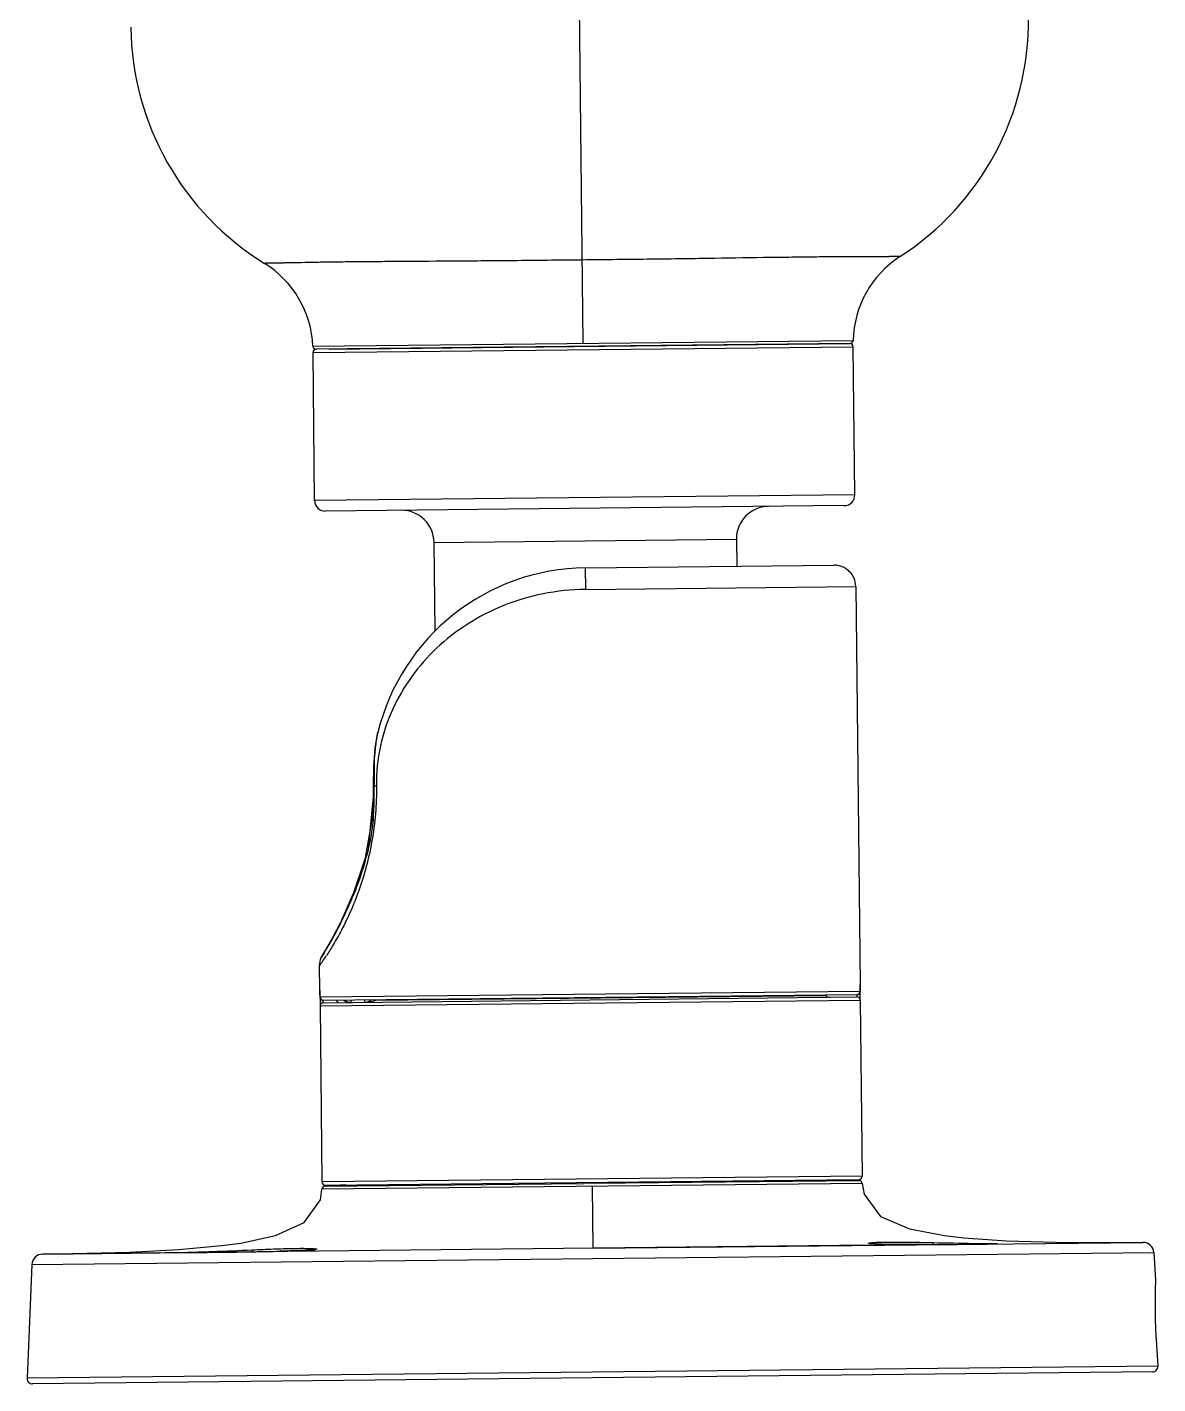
# Model space of a CAD drawing. Header units: millimetres. Extents: x -283029 to -254660, y -24907 to 10674.
# Drawn here: x -276578.7 to -276438.3, y -19689.8 to -19521.3 of the extents above; entities that cross this region are included whole.
import ezdxf

# ---------------------------------------------------------------- set-up
doc = ezdxf.new("R2010")
doc.units = ezdxf.units.MM
doc.header["$LTSCALE"] = 100
doc.layers.add('ASSEM_MEMBER_1', color=7, linetype='Continuous')

msp = doc.modelspace()

# ---------------------------------------------------------------- linework, layer by layer
at = {"layer": 'ASSEM_MEMBER_1', "color": 1, "linetype": 'Continuous'}
for p, q in [((-276509.67, -19560.55), (-276510.11, -19518.61)), ((-276543.22, -19560.91), (-276476.12, -19560.2)), ((-276543.2, -19561.7), (-276476.12, -19560.99)), ((-276543.01, -19580.08), (-276543.2, -19561.7)), ((-276476.52, -19560.59), (-276542.81, -19561.29)), ((-276541.21, -19561.28), (-276476.52, -19560.59)), ((-276475.92, -19579.37), (-276476.12, -19560.99)), ((-276475.92, -19579.37), (-276543.01, -19580.08)), ((-276477.25, -19580.72), (-276541.65, -19581.41)), ((-276528.19, -19585.29), (-276490.62, -19584.89)), ((-276528.19, -19585.29), (-276528.07, -19596.33)), ((-276490.62, -19584.89), (-276490.59, -19588.25)), ((-276509.37, -19588.45), (-276478.51, -19588.12)), ((-276509.34, -19591.13), (-276509.37, -19588.45)), ((-276509.34, -19591.13), (-276475.8, -19590.77)), ((-276475.8, -19590.77), (-276475.27, -19640.15)), ((-276535.34, -19615.56), (-276535.7, -19615.56)), ((-276536.22, -19622.39), (-276535.69, -19616.9)), ((-276535.69, -19616.9), (-276535.61, -19616.9)), ((-276536.51, -19623.4), (-276536.22, -19622.39)), ((-276539.95, -19632.95), (-276538.16, -19628.85)), ((-276541.56, -19635.82), (-276539.95, -19632.95)), ((-276541.84, -19636.26), (-276541.56, -19635.82)), ((-276541.91, -19636.39), (-276542.19, -19636.84)), ((-276542.19, -19636.84), (-276542.13, -19636.73)), ((-276542.17, -19636.81), (-276542.19, -19636.84)), ((-276541.83, -19636.26), (-276542.12, -19636.74)), ((-276542.36, -19640.93), (-276542.33, -19642.87)), ((-276475.29, -19641.09), (-276542.32, -19641.8)), ((-276475.27, -19640.15), (-276475.27, -19640.56)), ((-276475.25, -19642.16), (-276475.27, -19640.21)), ((-276542.34, -19642.87), (-276475.25, -19642.16)), ((-276542.34, -19642.87), (-276542.1, -19664.72)), ((-276541.97, -19642.47), (-276541.94, -19642.47)), ((-276541.94, -19642.47), (-276475.66, -19641.76)), ((-276541.94, -19642.47), (-276541.94, -19642.2)), ((-276475.69, -19641.49), (-276541.91, -19642.2)), ((-276538.67, -19642.42), (-276538.47, -19642.43)), ((-276538.47, -19642.43), (-276538.48, -19642.16)), ((-276536.82, -19642.14), (-276536.82, -19642.41)), ((-276536.82, -19642.41), (-276536.59, -19642.39)), ((-276479.48, -19641.61), (-276535.5, -19642.2)), ((-276535.5, -19642.2), (-276535.46, -19642.13)), ((-276479.55, -19641.53), (-276479.48, -19641.61)), ((-276475.66, -19641.49), (-276475.66, -19641.76)), ((-276475.62, -19641.76), (-276475.66, -19641.76)), ((-276475.25, -19642.16), (-276475.02, -19664.01)), ((-276475.02, -19664.01), (-276542.1, -19664.72)), ((-276541.62, -19665.12), (-276475.49, -19664.42)), ((-276508.56, -19664.9), (-276475.38, -19664.55)), ((-276477.99, -19664.44), (-276475.38, -19664.55)), ((-276475, -19664.93), (-276542.11, -19665.64)), ((-276541.73, -19665.26), (-276509.61, -19664.92)), ((-276539.13, -19665.09), (-276541.73, -19665.26)), ((-276508.56, -19664.9), (-276509.61, -19664.92)), ((-276508.55, -19665.28), (-276508.47, -19672.97)), ((-276474.01, -19672.6), (-276576.8, -19673.7)), ((-276508.47, -19672.97), (-276440.14, -19672.24)), ((-276471.09, -19672.51), (-276471.18, -19672.51)), ((-276467.66, -19672.51), (-276467.98, -19672.52)), ((-276466.2, -19672.51), (-276464.55, -19672.5)), ((-276466.19, -19672.5), (-276466.19, -19672.45)), ((-276464.55, -19672.5), (-276462.92, -19672.48)), ((-276462.92, -19672.48), (-276461.07, -19672.46)), ((-276462.65, -19672.48), (-276462.71, -19672.48)), ((-276459.97, -19672.45), (-276459.99, -19672.45)), ((-276459.2, -19672.44), (-276458.68, -19672.44)), ((-276458.4, -19672.43), (-276458.41, -19672.43)), ((-276458.39, -19672.43), (-276458.4, -19672.43)), ((-276443.86, -19672.26), (-276440.14, -19672.24)), ((-276578.12, -19674.98), (-276438.79, -19673.5)), ((-276576.63, -19673.7), (-276558.69, -19673.51)), ((-276558.6, -19673.5), (-276558.44, -19673.5)), ((-276558.58, -19673.5), (-276558.59, -19673.5)), ((-276558.57, -19673.5), (-276558.58, -19673.5)), ((-276558.44, -19673.5), (-276558.05, -19673.5)), ((-276558.05, -19673.5), (-276557.67, -19673.49)), ((-276557.67, -19673.49), (-276556.39, -19673.48)), ((-276556.39, -19673.48), (-276554.6, -19673.46)), ((-276554.6, -19673.46), (-276552.75, -19673.44)), ((-276550.75, -19673.39), (-276550.75, -19673.35)), ((-276438.79, -19673.5), (-276438.58, -19676.93)), ((-276578.12, -19674.99), (-276578.71, -19689.12)), ((-276438.5, -19684.31), (-276438.29, -19687.62)), ((-276438.29, -19687.62), (-276578.71, -19689.12)), ((-276438.96, -19688.34), (-276578.03, -19689.82))]:
    msp.add_line(p, q, dxfattribs=at)
for points in [[(-276535.7, -19615.56), (-276535.67, -19613.15), (-276535.5, -19610.82), (-276535.15, -19608.88)], [(-276535.69, -19616.9), (-276535.69, -19616.49), (-276535.69, -19615.95), (-276535.7, -19615.56)], [(-276535.69, -19616.5), (-276535.69, -19615.95), (-276535.7, -19615.56)], [(-276542.13, -19636.73), (-276542, -19636.52), (-276541.06, -19634.97), (-276539.36, -19631.74), (-276538.39, -19629.54), (-276536.7, -19624.48), (-276535.79, -19619.29), (-276535.69, -19616.9)], [(-276542.34, -19641.71), (-276542.34, -19641.53), (-276542.35, -19641.26), (-276542.36, -19640.93), (-276542.39, -19637.88)], [(-276475.3, -19641.2), (-276475.42, -19641.39), (-276475.66, -19641.49), (-276475.69, -19641.49)], [(-276475.28, -19641), (-276475.28, -19641.07), (-276475.3, -19641.2)], [(-276475.27, -19640.56), (-276475.27, -19640.82), (-276475.28, -19641)], [(-276542.31, -19641.92), (-276542.33, -19641.78), (-276542.34, -19641.71)], [(-276541.91, -19642.2), (-276541.94, -19642.2), (-276542.19, -19642.1), (-276542.31, -19641.92)], [(-276576.8, -19673.7), (-276573.08, -19673.64), (-276565.97, -19673.44), (-276559.87, -19673.12), (-276554.57, -19672.65), (-276552.18, -19672.32), (-276547.86, -19671.39), (-276544.3, -19669.78), (-276542.29, -19666.96), (-276542.1, -19665.64)], [(-276475, -19664.93), (-276474.78, -19666.24), (-276472.72, -19669.01), (-276469.13, -19670.56), (-276464.79, -19671.39), (-276462.38, -19671.66), (-276457.08, -19672.03), (-276450.98, -19672.21), (-276443.86, -19672.26)], [(-276547.27, -19673.34), (-276546.06, -19673.31), (-276545.26, -19673.28), (-276544.61, -19673.26), (-276544.08, -19673.23), (-276543.86, -19673.22), (-276543.5, -19673.2), (-276543.23, -19673.17), (-276543.04, -19673.15), (-276542.94, -19673.14)], [(-276474.01, -19672.4), (-276474, -19672.41), (-276473.88, -19672.42), (-276473.67, -19672.44), (-276473.37, -19672.45), (-276472.97, -19672.47), (-276472.45, -19672.49), (-276471.8, -19672.5), (-276471, -19672.51), (-276470.02, -19672.51), (-276468.85, -19672.52), (-276467.47, -19672.51), (-276466.2, -19672.51)], [(-276461.07, -19672.46), (-276459.47, -19672.45), (-276459.2, -19672.44)], [(-276458.68, -19672.44), (-276458.42, -19672.43), (-276458.33, -19672.43), (-276458.27, -19672.43), (-276458.25, -19672.43)], [(-276558.69, -19673.5), (-276558.68, -19673.5), (-276558.65, -19673.5), (-276558.6, -19673.5)], [(-276552.75, -19673.44), (-276551.24, -19673.42), (-276550.74, -19673.41)]]:
    msp.add_lwpolyline(points, dxfattribs=at)
for centre, radius, start, end in [((-276530.93, -19520.91), 34.9, 180.61, 238.3628), ((-276489.25, -19520.47), 34.9, 302.8572, 0.61), ((-276463.43, -19560.45), 12.69, 122.8572, 178.8624), ((-276555.9, -19561.43), 12.69, 2.357, 58.3628), ((-276476.52, -19560.18), 0.402, 269.9926, 358.4828), ((-276542.81, -19560.89), 0.402, 182.7372, 271.2145), ((-276542.8, -19561.7), 0.403, 90.61, 180.61), ((-276476.52, -19560.99), 0.403, 0.61, 90.61), ((-276541.66, -19580.07), 1.34, 180.61, 270.61), ((-276477.26, -19579.38), 1.34, 270.61, 0.61), ((-276532.21, -19585.33), 4.03, 0.61, 90.6071), ((-276486.6, -19584.85), 4.03, 90.6129, 180.61), ((-276509.08, -19615.28), 26.84, 90.61, 166.2125), ((-276478.48, -19590.8), 2.68, 0.6115, 90.6121), ((-276893.5, -19619.33), 357.9, 0.389, 0.6025), ((-276562.6, -19617.09), 26.99, 356.2853, 0.4047), ((-276561.51, -19617.15), 25.89, 354.7308, 356.2701), ((-276570.18, -19615.46), 34.74, 344.2996, 345.3089), ((-276581.19, -19611.8), 46.35, 336.8944, 337.8545), ((-276582.21, -19611.36), 47.46, 335.1216, 336.8948), ((-276580.4, -19612.17), 45.48, 330.0244, 333.2424), ((-276580.1, -19612.34), 45.13, 333.2682, 335.1237), ((-276588.03, -19607.55), 54.4, 327.9799, 329.0362), ((-276578.95, -19613.02), 43.8, 329.0583, 330.0357), ((-276576.46, -19613.97), 41.62, 324.9405, 326.9974), ((-276475.69, -19641.09), 0.403, 318.2003, 0.5612), ((-276541.93, -19642.87), 0.403, 95.2536, 180.6585), ((-276541.92, -19641.8), 0.403, 180.5949, 224.531), ((-276541.92, -19641.8), 0.4, 224.5292, 226.5919), ((-276541.92, -19641.8), 0.402, 226.5821, 270.5765), ((-276538.56, -19641.06), 2.09, 212.6786, 221.552), ((-276538.6, -19641.09), 1.34, 233.8276, 270.6144), ((-276536.83, -19641.07), 1.35, 280.4964, 292.5156), ((-276536.83, -19641.07), 1.35, 292.5725, 307.3135), ((-276536.29, -19641.02), 1.39, 270.636, 306.4865), ((-276536.44, -19640.89), 1.62, 305.7341, 309.8773), ((-276479.01, -19641.13), 0.671, 225.61, 270.6126), ((-276475.69, -19641.09), 0.402, 270.6325, 314.8921), ((-276475.65, -19642.16), 0.403, 0.61, 84.5572), ((-276475.69, -19641.09), 0.4, 314.884, 318.2073), ((-276541.7, -19664.72), 0.403, 180.61, 270.61), ((-276475.42, -19664.01), 0.403, 270.61, 0.61), ((-276475.4, -19664.95), 0.403, 4.0255, 87.6922), ((-276541.71, -19665.66), 0.403, 93.5283, 177.1945), ((-276472.39, -19651.91), 20.57, 267.1209, 267.2853), ((-276469.45, -19133.59), 538.93, 270.1907, 270.3456), ((-276473.15, -18549.11), 1123.42, 270.35413, 270.53202), ((-276440.13, -19673.59), 1.34, 3.6182, 90.348), ((-276576.78, -19675.04), 1.34, 90.8719, 177.6018), ((-276565.79, -18691.71), 981.81, 270.6753, 270.87857), ((-276556.55, -19274.72), 398.73, 270.8346, 271.3334), ((-276578.04, -19689.15), 0.671, 177.61, 270.61)]:
    msp.add_arc(centre, radius, start, end, dxfattribs=at)
for points, knots in [([(-276509.78, -19550.21), (-276512.64, -19550.24), (-276518.13, -19550.3), (-276525.92, -19550.36), (-276531.86, -19550.39), (-276536.07, -19550.43), (-276538.78, -19550.45), (-276541.16, -19550.48), (-276543.22, -19550.51), (-276544.98, -19550.55), (-276546.26, -19550.57), (-276547.13, -19550.59), (-276547.67, -19550.6), (-276548.13, -19550.61), (-276548.52, -19550.62), (-276548.82, -19550.62), (-276549.02, -19550.62), (-276549.13, -19550.62), (-276549.19, -19550.63), (-276549.23, -19550.62), (-276549.24, -19550.63)], [0, 0, 0, 0, 0.217805, 0.417283, 0.592139, 0.669047, 0.737807, 0.798008, 0.850083, 0.894556, 0.931526, 0.947187, 0.96092, 0.972671, 0.982391, 0.990029, 0.995539, 0.997482, 0.998877, 1, 1, 1, 1]), ([(-276470.31, -19549.79), (-276470.3, -19549.79), (-276470.38, -19549.78), (-276470.41, -19549.79), (-276470.54, -19549.79), (-276470.73, -19549.79), (-276471.04, -19549.79), (-276471.42, -19549.79), (-276472.09, -19549.8), (-276473.12, -19549.8), (-276474.57, -19549.8), (-276476.33, -19549.8), (-276478.39, -19549.81), (-276480.77, -19549.84), (-276483.48, -19549.87), (-276487.7, -19549.92), (-276493.63, -19550.02), (-276501.42, -19550.12), (-276506.91, -19550.18), (-276509.78, -19550.21)], [0, 0, 0, 0, 0.001123, 0.002518, 0.004461, 0.009971, 0.017609, 0.027329, 0.03908, 0.068474, 0.105444, 0.149917, 0.201992, 0.262193, 0.330953, 0.407861, 0.582717, 0.782195, 1, 1, 1, 1]), ([(-276509.34, -19591.13), (-276511.12, -19591.15), (-276514.63, -19591.51), (-276519.62, -19593), (-276524.09, -19595.31), (-276527.93, -19598.29), (-276531.07, -19601.86), (-276533.47, -19605.97), (-276535.02, -19610.6), (-276535.35, -19613.89), (-276535.34, -19615.56)], [0, 0, 0, 0, 0.134768, 0.266202, 0.392668, 0.514236, 0.632807, 0.751349, 0.873308, 1, 1, 1, 1]), ([(-276535.15, -19608.88), (-276535.28, -19609.43), (-276535.48, -19610.53), (-276535.61, -19612.2), (-276535.64, -19613.88), (-276535.62, -19615), (-276535.62, -19615.56)], [0, 0, 0, 0, 0.249666, 0.499566, 0.749707, 1, 1, 1, 1]), ([(-276535.34, -19615.56), (-276535.32, -19616.71), (-276535.4, -19618.99), (-276535.84, -19622.33), (-276536.54, -19625.52), (-276537.46, -19628.47), (-276538.51, -19631.11), (-276539.6, -19633.35), (-276540.61, -19635.16), (-276541.26, -19636.2), (-276541.55, -19636.64)], [0, 0, 0, 0, 0.154227, 0.306226, 0.4536, 0.593205, 0.721664, 0.834746, 0.928661, 1, 1, 1, 1]), ([(-276535.72, -19619.53), (-276535.76, -19619.94), (-276535.95, -19621.54), (-276536.27, -19623.12), (-276536.57, -19624.27)], [0, 0, 0, 0, 0.256022, 1, 1, 1, 1]), ([(-276536.74, -19624.86), (-276536.85, -19625.26), (-276537.29, -19626.75), (-276537.83, -19628.21), (-276538.26, -19629.27)], [0, 0, 0, 0, 0.263214, 1, 1, 1, 1]), ([(-276542.32, -19641.8), (-276542.32, -19641.8), (-276542.33, -19641.79), (-276542.33, -19641.78), (-276542.33, -19641.76), (-276542.34, -19641.71), (-276542.34, -19641.63), (-276542.34, -19641.52), (-276542.35, -19641.38), (-276542.35, -19641.22), (-276542.35, -19641.04), (-276542.35, -19640.92), (-276542.36, -19640.86)], [0, 0, 0, 0, 0.006614, 0.021341, 0.044951, 0.0777, 0.169467, 0.293085, 0.443908, 0.616533, 0.804566, 1, 1, 1, 1]), ([(-276475.28, -19640.15), (-276475.28, -19640.21), (-276475.27, -19640.33), (-276475.27, -19640.5), (-276475.27, -19640.66), (-276475.27, -19640.81), (-276475.27, -19640.92), (-276475.28, -19641), (-276475.28, -19641.04), (-276475.28, -19641.07), (-276475.29, -19641.08), (-276475.29, -19641.09), (-276475.29, -19641.09)], [0, 0, 0, 0, 0.195645, 0.383867, 0.5566, 0.707437, 0.830987, 0.922596, 0.955203, 0.978653, 0.993302, 1, 1, 1, 1]), ([(-276535.5, -19642.2), (-276535.56, -19642.23), (-276535.8, -19642.35), (-276536.07, -19642.4), (-276536.27, -19642.41)], [0, 0, 0, 0, 0.247024, 1, 1, 1, 1]), ([(-276558.52, -19673.48), (-276558.17, -19673.46), (-276557.22, -19673.43), (-276554.63, -19673.33), (-276552.4, -19673.24), (-276550.76, -19673.17)], [0, 0, 0, 0, 0.136505, 0.366041, 1, 1, 1, 1]), ([(-276550.76, -19673.17), (-276550.31, -19673.15), (-276549.43, -19673.11), (-276548.14, -19673.06), (-276546.92, -19673.02), (-276545.81, -19672.99), (-276544.83, -19672.98), (-276544.12, -19672.98), (-276543.64, -19672.99), (-276543.36, -19673), (-276543.13, -19673.01), (-276542.97, -19673.03), (-276542.87, -19673.04), (-276542.81, -19673.05), (-276542.77, -19673.06), (-276542.74, -19673.07), (-276542.72, -19673.08), (-276542.73, -19673.09), (-276542.75, -19673.1), (-276542.78, -19673.11), (-276542.82, -19673.12), (-276542.91, -19673.14), (-276543.05, -19673.16), (-276543.26, -19673.18), (-276543.53, -19673.2), (-276543.85, -19673.22), (-276544.22, -19673.24), (-276544.63, -19673.26), (-276545.26, -19673.29), (-276546.15, -19673.31), (-276546.88, -19673.33), (-276547.27, -19673.34)], [0, 0, 0, 0, 0.10654, 0.210068, 0.307817, 0.396799, 0.474378, 0.538989, 0.565663, 0.588265, 0.606746, 0.621049, 0.626599, 0.631062, 0.634429, 0.636711, 0.638005, 0.638867, 0.640412, 0.64298, 0.646629, 0.651364, 0.664058, 0.680966, 0.702062, 0.727372, 0.756772, 0.789793, 0.825934, 0.907193, 1, 1, 1, 1]), ([(-276550.75, -19673.35), (-276550.75, -19673.33), (-276550.75, -19673.27), (-276550.75, -19673.21), (-276550.76, -19673.17)], [0, 0, 0, 0, 0.378806, 1, 1, 1, 1]), ([(-276474.14, -19672.39), (-276474.16, -19672.39), (-276474.18, -19672.38), (-276474.2, -19672.37), (-276474.22, -19672.36), (-276474.22, -19672.34), (-276474.2, -19672.33), (-276474.16, -19672.32), (-276474.12, -19672.31), (-276474.08, -19672.31), (-276474.06, -19672.3)], [0, 0, 0, 0, 0.159792, 0.267345, 0.327489, 0.370692, 0.450193, 0.580177, 0.763231, 1, 1, 1, 1]), ([(-276473.43, -19672.45), (-276473.58, -19672.45), (-276473.82, -19672.43), (-276474.06, -19672.41), (-276474.14, -19672.39)], [0, 0, 0, 0, 0.626421, 1, 1, 1, 1]), ([(-276474.06, -19672.3), (-276473.93, -19672.28), (-276473.6, -19672.25), (-276473, -19672.22), (-276472.2, -19672.2), (-276470.81, -19672.19), (-276468.78, -19672.21), (-276467.09, -19672.25), (-276466.19, -19672.27)], [0, 0, 0, 0, 0.049478, 0.126467, 0.229248, 0.354323, 0.657281, 1, 1, 1, 1]), ([(-276471.18, -19672.51), (-276471.4, -19672.5), (-276472.13, -19672.49), (-276472.86, -19672.48), (-276473.37, -19672.46)], [0, 0, 0, 0, 0.298415, 1, 1, 1, 1]), ([(-276467.98, -19672.52), (-276468.25, -19672.52), (-276469.29, -19672.52), (-276470.33, -19672.52), (-276471.09, -19672.51)], [0, 0, 0, 0, 0.26731, 1, 1, 1, 1]), ([(-276466.19, -19672.27), (-276464.52, -19672.3), (-276462.26, -19672.35), (-276459.66, -19672.39), (-276458.72, -19672.4), (-276458.38, -19672.41)], [0, 0, 0, 0, 0.640157, 0.869015, 1, 1, 1, 1]), ([(-276466.19, -19672.45), (-276466.19, -19672.43), (-276466.19, -19672.37), (-276466.19, -19672.31), (-276466.19, -19672.27)], [0, 0, 0, 0, 0.378806, 1, 1, 1, 1]), ([(-276459.99, -19672.45), (-276460.19, -19672.46), (-276461.07, -19672.46), (-276461.96, -19672.47), (-276462.65, -19672.48)], [0, 0, 0, 0, 0.216679, 1, 1, 1, 1]), ([(-276458.41, -19672.43), (-276458.49, -19672.43), (-276459.01, -19672.44), (-276459.53, -19672.45), (-276459.97, -19672.45)], [0, 0, 0, 0, 0.164717, 1, 1, 1, 1]), ([(-276458.38, -19672.41), (-276458.32, -19672.41), (-276458.05, -19672.42), (-276458.32, -19672.43), (-276458.39, -19672.43)], [0, 0, 0, 0, 0.484274, 1, 1, 1, 1]), ([(-276558.59, -19673.5), (-276558.64, -19673.5), (-276558.88, -19673.49), (-276558.6, -19673.48), (-276558.52, -19673.48)], [0, 0, 0, 0, 0.414852, 1, 1, 1, 1]), ([(-276554.22, -19673.45), (-276555.16, -19673.47), (-276556.6, -19673.48), (-276558.05, -19673.5), (-276558.57, -19673.5)], [0, 0, 0, 0, 0.644968, 1, 1, 1, 1]), ([(-276438.58, -19676.93), (-276438.58, -19676.92), (-276438.58, -19676.95), (-276438.58, -19676.96), (-276438.58, -19677.01), (-276438.58, -19677.07), (-276438.59, -19677.15), (-276438.59, -19677.29), (-276438.6, -19677.51), (-276438.61, -19677.82), (-276438.62, -19678.19), (-276438.63, -19678.62), (-276438.64, -19679.3), (-276438.64, -19680.26), (-276438.63, -19681.52), (-276438.58, -19682.89), (-276438.53, -19683.83), (-276438.5, -19684.31)], [0, 0, 0, 0, 0.001203, 0.004813, 0.01083, 0.019237, 0.030006, 0.043107, 0.076193, 0.118185, 0.168649, 0.227122, 0.293024, 0.444552, 0.617382, 0.804993, 1, 1, 1, 1]), ([(-276438.96, -19688.34), (-276438.78, -19688.34), (-276438.43, -19688.19), (-276438.29, -19687.83), (-276438.29, -19687.66)], [0, 0, 0, 0, 0.500104, 1, 1, 1, 1])]:
    msp.add_open_spline(points, degree=3, knots=knots, dxfattribs=at)
for points in [[(-276542.39, -19637.88), (-276542.39, -19637.53), (-276542.32, -19637.17), (-276542.19, -19636.84)], [(-276539.28, -19642.17), (-276539.1, -19642.3), (-276538.89, -19642.39), (-276538.67, -19642.42)], [(-276438.29, -19687.66), (-276438.29, -19687.65), (-276438.29, -19687.64), (-276438.29, -19687.62)]]:
    msp.add_open_spline(points, degree=3, dxfattribs=at)

doc.saveas('drawing.dxf')
